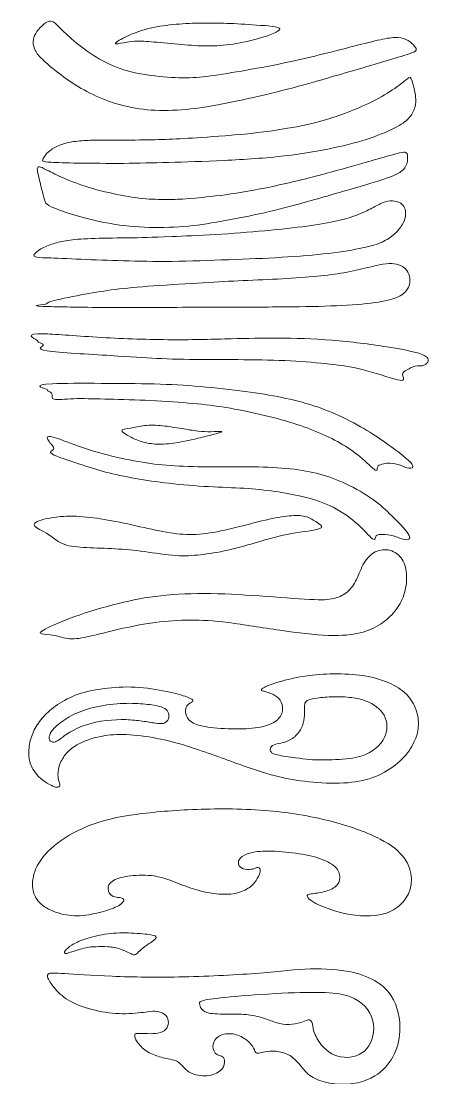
# Model space of a CAD drawing. Header units: millimetres. Extents: x -99 to 98, y -108 to 87.
# Drawn here: x -98.8 to -55.4, y -26.4 to 85.5 of the extents above; entities that cross this region are included whole.
import ezdxf

# ---------------------------------------------------------------- set-up
doc = ezdxf.new("R2010")
doc.units = ezdxf.units.MM
doc.header["$MEASUREMENT"] = 0
doc.layers.add('Layer 1', color=7, linetype='Continuous')

msp = doc.modelspace()

# ---------------------------------------------------------------- linework, layer by layer
at = {"layer": 'Layer 1', "color": 5, "lineweight": 9}
for points, knots in [([(-62.94, 80.47), (-62.01, 80.75), (-59.21, 81.56), (-57.14, 82.22), (-56.87, 82.43), (-57.02, 82.77), (-57.75, 83.53), (-58.82, 83.85), (-60.27, 83.69), (-62.95, 83.01), (-66.81, 82.02), (-70.37, 81.15), (-75.04, 80.28), (-78.93, 79.64), (-81.5, 79.42), (-85.08, 79.7), (-88.34, 80.35), (-91.21, 81.82), (-93.6, 83.76), (-94.87, 85.01), (-95.23, 85.39), (-95.71, 85.57), (-96.32, 85.3), (-97.15, 84.4), (-97.54, 83.59), (-97.45, 82.57), (-96.71, 81.57), (-94.78, 79.96), (-92.78, 78.55), (-90.21, 77.2), (-87.11, 76.27), (-83.77, 75.94), (-79.8, 76.26), (-76.04, 77), (-71.14, 78.11), (-64.84, 79.91), (-64.82, 79.92), (-62.94, 80.47)], [0, 0, 0, 0, 0.027778, 0.055556, 0.083333, 0.111111, 0.138889, 0.166667, 0.194444, 0.222222, 0.25, 0.277778, 0.305556, 0.333333, 0.361111, 0.388889, 0.416667, 0.444444, 0.472222, 0.5, 0.527778, 0.555556, 0.583333, 0.611111, 0.638889, 0.666667, 0.694444, 0.722222, 0.75, 0.777778, 0.805556, 0.833333, 0.861111, 0.888889, 0.916667, 0.944444, 1, 1, 1, 1]), ([(-71.37, 84.69), (-71.33, 84.43), (-73.73, 83.56), (-76.74, 82.95), (-79.36, 82.82), (-82.06, 83.06), (-85.31, 83.36), (-87.17, 83.5), (-89.59, 82.74), (-87.73, 83.9), (-85.51, 84.76), (-82.68, 85.2), (-79.98, 85.32), (-76.98, 85.31), (-73.99, 85.1), (-71.42, 84.94), (-71.37, 84.69)], [0.466667, 0.466667, 0.466667, 0.466667, 0.533333, 0.6, 0.666667, 0.733333, 0.8, 0.866667, 1, 1.066667, 1.133333, 1.2, 1.266667, 1.333333, 1.4, 1.466667, 1.466667, 1.466667, 1.466667]), ([(-85.8, 72.93), (-86.95, 72.91), (-89.72, 72.87), (-91.4, 72.92), (-93.3, 72.78), (-94.6, 72.45), (-95.81, 71.83), (-96.35, 71.11), (-96.5, 70.77), (-96.5, 70.67), (-95.94, 70.55), (-93.12, 70.47), (-87.73, 70.42), (-83.45, 70.54), (-77.41, 70.7), (-70.56, 71.17), (-65.57, 72.05), (-61.67, 73.07), (-58.69, 74.4), (-57.56, 75.28), (-56.98, 76.46), (-56.98, 77.45), (-57.16, 78.47), (-57.53, 79.61), (-57.66, 79.59), (-58.39, 78.99), (-60.45, 77.49), (-63.37, 76.16), (-65.64, 75.29), (-68.61, 74.47), (-73.58, 73.63), (-81.46, 73.05), (-83.5, 72.97), (-85.8, 72.93)], [0, 0, 0, 0, 0.03125, 0.0625, 0.09375, 0.125, 0.15625, 0.1875, 0.21875, 0.25, 0.28125, 0.3125, 0.34375, 0.375, 0.40625, 0.4375, 0.46875, 0.5, 0.53125, 0.5625, 0.59375, 0.625, 0.65625, 0.6875, 0.71875, 0.75, 0.78125, 0.8125, 0.84375, 0.875, 0.90625, 0.9375, 1, 1, 1, 1]), ([(-83.15, 66.63), (-83.73, 66.63), (-85.5, 66.6), (-88.56, 67.1), (-92.1, 67.97), (-94.82, 69.11), (-96.55, 70.01), (-96.91, 70.15), (-97.11, 69.92), (-96.93, 69.19), (-96.48, 67.28), (-96.22, 66.28), (-95.9, 65.95), (-93.58, 65.07), (-90.31, 64.17), (-86.35, 63.62), (-81.91, 63.65), (-78.3, 64.14), (-73.36, 65.1), (-69.58, 66.06), (-63.88, 67.71), (-59.44, 69.01), (-58.34, 69.66), (-57.96, 70.26), (-57.85, 70.83), (-57.85, 71.42), (-58.05, 71.69), (-58.72, 71.57), (-61.62, 70.76), (-65.67, 69.56), (-71.56, 68.07), (-76.75, 67.1), (-82.11, 66.61), (-81.99, 66.64), (-83.15, 66.63)], [0, 0, 0, 0, 0.030303, 0.060606, 0.090909, 0.121212, 0.151515, 0.181818, 0.212121, 0.242424, 0.272727, 0.30303, 0.333333, 0.363636, 0.393939, 0.424242, 0.454545, 0.484848, 0.515152, 0.545455, 0.575758, 0.606061, 0.636364, 0.666667, 0.69697, 0.727273, 0.757576, 0.787879, 0.818182, 0.848485, 0.878788, 0.909091, 0.939394, 1, 1, 1, 1]), ([(-87.81, 62.55), (-88.84, 62.54), (-91.68, 62.51), (-93.97, 62.3), (-95.35, 61.98), (-96.8, 61.37), (-97.48, 60.79), (-97.37, 60.48), (-96.46, 60.46), (-92.48, 60.29), (-88.01, 60.11), (-83.01, 60.01), (-76.68, 60.24), (-71.11, 60.46), (-65.98, 60.88), (-62.33, 61.5), (-60.46, 62.05), (-59.19, 62.93), (-58.24, 64.08), (-58.02, 65.1), (-58.13, 65.76), (-58.59, 66.31), (-59.43, 66.53), (-60.47, 66.37), (-61.56, 65.71), (-63.17, 64.94), (-65.12, 64.35), (-68.28, 63.78), (-72.82, 63.31), (-78.23, 62.87), (-84.93, 62.61), (-85.73, 62.58), (-87.81, 62.55)], [0, 0, 0, 0, 0.032258, 0.064516, 0.096774, 0.129032, 0.16129, 0.193548, 0.225806, 0.258065, 0.290323, 0.322581, 0.354839, 0.387097, 0.419355, 0.451613, 0.483871, 0.516129, 0.548387, 0.580645, 0.612903, 0.645161, 0.677419, 0.709677, 0.741935, 0.774194, 0.806452, 0.83871, 0.870968, 0.903226, 0.935484, 1, 1, 1, 1]), ([(-95.59, 55.27), (-94.16, 55.23), (-88.98, 55.14), (-78.12, 55.23), (-70.5, 55.22), (-65.22, 55.33), (-60.99, 55.65), (-58.78, 56.21), (-57.82, 57), (-57.51, 58.02), (-57.78, 58.98), (-58.34, 59.56), (-59.27, 59.87), (-60.31, 59.84), (-62.3, 59.35), (-64.91, 58.76), (-67.63, 58.46), (-71.6, 58.17), (-75.83, 58.01), (-79.76, 57.79), (-85.75, 57.42), (-89.32, 57.06), (-92.25, 56.55), (-96.26, 55.76), (-95.67, 55.43), (-98.43, 55.35), (-95.59, 55.27)], [0, 0, 0, 0, 0.04, 0.08, 0.12, 0.16, 0.2, 0.24, 0.28, 0.32, 0.36, 0.4, 0.44, 0.48, 0.52, 0.56, 0.6, 0.64, 0.68, 0.72, 0.76, 0.8, 0.84, 0.88, 0.92, 1, 1, 1, 1]), ([(-97.05, 51.68), (-97.34, 51.9), (-99.46, 52.75), (-90.47, 51.95), (-82.52, 51.69), (-76.22, 51.88), (-71.88, 51.98), (-65.83, 51.81), (-59.85, 51.03), (-55.08, 50.13), (-56.04, 48.83), (-57.09, 49.11), (-57.92, 48.53), (-58.69, 48.2), (-57.7, 46.98), (-62.48, 48.7), (-65.47, 49.14), (-69.55, 49.53), (-74.51, 49.67), (-79.74, 49.65), (-84.59, 49.75), (-88.32, 50.05), (-97.95, 50.57), (-95.85, 51.19), (-97.17, 51.52), (-96.9, 51.57), (-97.05, 51.68)], [0.92, 0.92, 0.92, 0.92, 1, 1.04, 1.08, 1.12, 1.16, 1.2, 1.24, 1.28, 1.32, 1.36, 1.4, 1.44, 1.48, 1.52, 1.56, 1.6, 1.64, 1.68, 1.72, 1.76, 1.8, 1.84, 1.88, 1.92, 1.92, 1.92, 1.92]), ([(-96.11, 46.53), (-96.47, 46.69), (-98.37, 47.16), (-90.23, 47.15), (-84.51, 47.11), (-79.85, 46.86), (-74.85, 46.3), (-71.11, 45.68), (-67.76, 44.84), (-64.68, 43.6), (-61.67, 41.9), (-59.7, 40.53), (-56.76, 38.28), (-57.79, 38.02), (-58.53, 38.52), (-59.82, 38.76), (-60.6, 38.56), (-61.2, 38.41), (-60.9, 37.46), (-62.88, 39.46), (-64.91, 40.84), (-67.46, 42.05), (-70.19, 43.05), (-73.95, 44.01), (-77.54, 44.69), (-80.79, 45.07), (-85.71, 45.39), (-90.12, 45.47), (-93.3, 45.58), (-95.76, 45.29), (-95.27, 46.05), (-96.03, 46.36), (-95.94, 46.45), (-96.11, 46.53)], [0.9375, 0.9375, 0.9375, 0.9375, 1, 1.03125, 1.0625, 1.09375, 1.125, 1.15625, 1.1875, 1.21875, 1.25, 1.28125, 1.3125, 1.34375, 1.375, 1.40625, 1.4375, 1.46875, 1.5, 1.53125, 1.5625, 1.59375, 1.625, 1.65625, 1.6875, 1.71875, 1.75, 1.78125, 1.8125, 1.84375, 1.875, 1.90625, 1.9375, 1.9375, 1.9375, 1.9375]), ([(-88.11, 42.12), (-88.06, 41.94), (-86.86, 41.24), (-85.42, 40.76), (-83.78, 40.64), (-81.5, 40.96), (-78.88, 41.61), (-76.75, 42.15), (-78.7, 42), (-79.97, 42.04), (-81.73, 42.35), (-83.82, 42.7), (-85.77, 42.74), (-87.19, 42.35), (-88.17, 42.31), (-88.11, 42.12)], [0.5, 0.5, 0.5, 0.5, 0.571429, 0.642857, 0.714286, 0.785714, 0.857143, 1, 1.071429, 1.142857, 1.214286, 1.285714, 1.357143, 1.428571, 1.5, 1.5, 1.5, 1.5]), ([(-95.8, 40.99), (-95.93, 41.17), (-96.58, 42.04), (-92.81, 40.47), (-89.18, 39.39), (-85.38, 38.64), (-82.23, 38.35), (-77.92, 38.27), (-73.57, 38.35), (-69.67, 38.09), (-66.78, 37.51), (-63.97, 36.39), (-61.08, 34.64), (-59.36, 32.96), (-57.16, 30.7), (-58.15, 30.43), (-59.43, 31.12), (-60.51, 31.11), (-61.36, 31.17), (-61.21, 30.11), (-63.22, 32.51), (-66.11, 34.36), (-69, 35.2), (-71.84, 35.72), (-75.11, 36.07), (-78.77, 36.15), (-83.28, 36.53), (-86.68, 37.05), (-89.95, 37.72), (-92.45, 38.57), (-96.3, 39.8), (-95.06, 40.1), (-95.53, 40.65), (-95.75, 40.9), (-95.73, 40.9), (-95.8, 40.99)], [0.9411765, 0.9411765, 0.9411765, 0.9411765, 1, 1.0294118, 1.0588235, 1.0882353, 1.1176471, 1.1470588, 1.1764706, 1.2058824, 1.2352941, 1.2647059, 1.2941176, 1.3235294, 1.3529412, 1.3823529, 1.4117647, 1.4411765, 1.4705882, 1.5, 1.5294118, 1.5588235, 1.5882353, 1.6176471, 1.6470588, 1.6764706, 1.7058824, 1.7352941, 1.7647059, 1.7941176, 1.8235294, 1.8529412, 1.8823529, 1.9117647, 1.9411765, 1.9411765, 1.9411765, 1.9411765]), ([(-67.14, 31.76), (-67.59, 31.56), (-70.35, 31.31), (-73.37, 30.43), (-77.02, 29.37), (-79.86, 28.95), (-82.19, 28.78), (-85.83, 29.37), (-88.8, 29.66), (-91.91, 29.71), (-94.43, 29.94), (-96.01, 31.47), (-98.64, 32.29), (-94.58, 33.15), (-91.91, 33.04), (-88.84, 32.57), (-85.24, 31.74), (-82.21, 31.12), (-79.63, 31.08), (-76.46, 31.74), (-72.67, 32.76), (-70.26, 33.18), (-68.61, 33.15), (-67.66, 32.53), (-66.69, 31.97), (-67.14, 31.76)], [0.5, 0.5, 0.5, 0.5, 0.541667, 0.583333, 0.625, 0.666667, 0.708333, 0.75, 0.791667, 0.833333, 0.875, 0.916667, 1, 1.041667, 1.083333, 1.125, 1.166667, 1.208333, 1.25, 1.291667, 1.333333, 1.375, 1.416667, 1.458333, 1.5, 1.5, 1.5, 1.5]), ([(-96.23, 21.1), (-95.64, 21.42), (-93.32, 22.47), (-88.32, 23.92), (-84.18, 24.75), (-78.77, 24.98), (-72.73, 24.58), (-67.05, 24.12), (-65.51, 24.33), (-64.13, 24.94), (-63.24, 26.27), (-62.55, 28.24), (-61.37, 29.46), (-59.66, 29.66), (-58.27, 28.61), (-57.85, 26.79), (-58.14, 24.69), (-59.12, 22.94), (-60.66, 21.56), (-62.7, 20.61), (-65.84, 20.29), (-71.29, 20.92), (-77.21, 21.94), (-80.83, 22.13), (-84.52, 21.92), (-88.58, 21.09), (-91.64, 20.28), (-93.71, 19.92), (-95.76, 20.76), (-97.41, 20.47), (-96.23, 21.1)], [0, 0, 0, 0, 0.034483, 0.068966, 0.103448, 0.137931, 0.172414, 0.206897, 0.241379, 0.275862, 0.310345, 0.344828, 0.37931, 0.413793, 0.448276, 0.482759, 0.517241, 0.551724, 0.586207, 0.62069, 0.655172, 0.689655, 0.724138, 0.758621, 0.793103, 0.827586, 0.862069, 0.896552, 0.931034, 1, 1, 1, 1]), ([(-78.62, 7.85), (-76.74, 7.18), (-74.22, 6.22), (-70.64, 5.21), (-66.93, 4.74), (-63.19, 4.8), (-60.55, 5.67), (-58.28, 7.28), (-57.05, 9.17), (-56.62, 10.76), (-56.84, 12.55), (-57.83, 14.29), (-59.77, 15.53), (-62.49, 16.28), (-65.7, 16.43), (-68.67, 16.23), (-71.72, 15.5), (-73.18, 14.92), (-73.46, 14.64), (-73.03, 14.52), (-72.13, 14.26), (-71.27, 13.68), (-70.94, 12.6), (-71.47, 11.45), (-72.98, 10.71), (-75.53, 10.46), (-78.98, 10.66), (-80.68, 11.09), (-81.39, 11.92), (-81.39, 12.78), (-81.05, 13.21), (-80.6, 13.41), (-80.5, 13.58), (-81.1, 13.94), (-83.57, 14.62), (-87.18, 15.1), (-90.46, 14.82), (-93.11, 14.21), (-95.25, 12.95), (-96.6, 11.7), (-97.53, 10.26), (-97.97, 8.74), (-97.98, 7.2), (-97.18, 5.51), (-95.7, 4.58), (-94.95, 4.3), (-94.57, 4.51), (-94.82, 5.06), (-94.9, 5.92), (-94.64, 7.07), (-93.78, 8.29), (-92.33, 9.19), (-90.47, 9.79), (-88.19, 10.04), (-83.63, 9.58), (-80.5, 8.52), (-78.62, 7.85)], [0, 0, 0, 0, 0.035088, 0.052632, 0.070175, 0.087719, 0.105263, 0.122807, 0.140351, 0.157895, 0.175439, 0.192982, 0.210526, 0.22807, 0.245614, 0.263158, 0.280702, 0.298246, 0.315789, 0.333333, 0.350877, 0.368421, 0.385965, 0.403509, 0.421053, 0.438596, 0.45614, 0.473684, 0.491228, 0.508772, 0.526316, 0.54386, 0.561404, 0.578947, 0.596491, 0.614035, 0.631579, 0.649123, 0.666667, 0.684211, 0.701754, 0.719298, 0.736842, 0.754386, 0.789474, 0.807018, 0.824561, 0.842105, 0.859649, 0.877193, 0.894737, 0.912281, 0.929825, 0.947368, 0.964912, 1, 1, 1, 1]), ([(-66.5, 7.26), (-65.68, 7.27), (-63.42, 7.35), (-61.59, 8.09), (-60.45, 9.19), (-59.94, 10.48), (-60.22, 12.19), (-61.46, 13.26), (-63.27, 13.84), (-65.24, 13.99), (-67.13, 13.89), (-68.47, 13.61), (-68.77, 13.31), (-68.77, 12.78), (-68.77, 11.72), (-69, 10.58), (-69.88, 9.52), (-71.02, 9.04), (-72.12, 8.92), (-72.46, 8.46), (-72.35, 8.09), (-72.02, 7.78), (-68.69, 7.37), (-68.13, 7.24), (-66.5, 7.26)], [0, 0, 0, 0, 0.041667, 0.083333, 0.125, 0.166667, 0.208333, 0.291667, 0.333333, 0.375, 0.416667, 0.458333, 0.5, 0.541667, 0.583333, 0.625, 0.666667, 0.708333, 0.75, 0.791667, 0.833333, 0.875, 0.916667, 1, 1, 1, 1]), ([(-87.67, 11.52), (-87.03, 11.5), (-85.92, 11.39), (-84.43, 11.11), (-83.65, 11.06), (-83.18, 11.43), (-83.06, 12.11), (-83.34, 12.61), (-84.03, 12.98), (-85.77, 13.21), (-88.14, 13.31), (-91.24, 12.88), (-93.51, 12.02), (-95.2, 10.78), (-95.75, 10), (-95.83, 9.47), (-95.6, 9.15), (-95.3, 9.1), (-94.71, 9.34), (-93.99, 10.04), (-91.3, 11.37), (-88.93, 11.55), (-87.67, 11.52)], [0.0454545, 0.0454545, 0.0454545, 0.0454545, 0.0909091, 0.1363636, 0.1818182, 0.2272727, 0.2727273, 0.3181818, 0.3636364, 0.4090909, 0.4545455, 0.5, 0.5454545, 0.5909091, 0.6363636, 0.6818182, 0.7272727, 0.7727273, 0.8181818, 0.8636364, 0.9090909, 1, 1, 1, 1]), ([(-61.33, -9.22), (-60.69, -9.16), (-59.57, -8.9), (-57.28, -7.05), (-57.16, -3.71), (-60.32, -1.13), (-65.41, 0.8), (-72.38, 2.08), (-80.43, 2.11), (-86.92, 1.55), (-91.31, 0.62), (-95.2, -1.49), (-97.34, -4.02), (-97.7, -6.23), (-97.11, -7.78), (-95.5, -8.85), (-93.09, -9.42), (-90.7, -9), (-88.59, -8.37), (-87.72, -7.66), (-88.05, -7.33), (-88.65, -7.33), (-89.36, -7.12), (-89.72, -6.2), (-89.01, -5.34), (-87.01, -4.92), (-84.27, -4.95), (-82.21, -5.81), (-80.1, -6.59), (-78.4, -6.94), (-76.23, -7.06), (-74.59, -6.38), (-73.84, -5.48), (-73.43, -4.71), (-73.46, -4.14), (-73.84, -4.11), (-74.11, -4.32), (-75.09, -4.41), (-75.8, -4.01), (-75.79, -3.25), (-75.03, -2.66), (-73.04, -2.3), (-70, -2.56), (-67.26, -3.01), (-65.26, -4.05), (-64.91, -5.25), (-65.29, -6.2), (-66.63, -6.76), (-68.25, -6.94), (-68.65, -7.09), (-68.06, -7.78), (-64.9, -9.12), (-62.59, -9.35), (-61.33, -9.22)], [0.0185185, 0.0185185, 0.0185185, 0.0185185, 0.037037, 0.0555556, 0.0925926, 0.1111111, 0.1296296, 0.1481481, 0.1666667, 0.1851852, 0.2037037, 0.2222222, 0.2407407, 0.2592593, 0.2777778, 0.2962963, 0.3148148, 0.3333333, 0.3518519, 0.3703704, 0.3888889, 0.4074074, 0.4259259, 0.4444444, 0.462963, 0.4814815, 0.5, 0.5185185, 0.537037, 0.5555556, 0.5740741, 0.5925926, 0.6111111, 0.6296296, 0.6481481, 0.6666667, 0.6851852, 0.7037037, 0.7222222, 0.7407407, 0.7592593, 0.7777778, 0.7962963, 0.8148148, 0.8333333, 0.8518519, 0.8703704, 0.8888889, 0.9074074, 0.9259259, 0.9444444, 0.962963, 1, 1, 1, 1]), ([(-90.8, -12.53), (-90.48, -12.52), (-89.61, -12.47), (-88.18, -12.75), (-87.2, -13.23), (-86.87, -13.44), (-86.6, -13.37), (-86.1, -12.83), (-85.24, -12.21), (-84.51, -11.74), (-84.4, -11.42), (-84.85, -11.26), (-87.42, -11.01), (-89.94, -11.14), (-92.17, -11.73), (-93.46, -12.33), (-94.25, -13.05), (-94.17, -13.32), (-93.68, -13.18), (-91.71, -12.54), (-91.44, -12.56), (-90.8, -12.53)], [0, 0, 0, 0, 0.05, 0.1, 0.15, 0.2, 0.25, 0.3, 0.35, 0.4, 0.45, 0.5, 0.55, 0.6, 0.65, 0.7, 0.75, 0.8, 0.85, 0.9, 1, 1, 1, 1]), ([(-61.32, -26.21), (-59.71, -25.22), (-58.16, -22.26), (-59.05, -18.13), (-60.88, -16.23), (-63.56, -15.07), (-68.15, -14.72), (-72.83, -15.35), (-81.7, -15.82), (-89.56, -15.71), (-94.86, -15.32), (-95.94, -15.29), (-96.08, -15.73), (-95.25, -17.01), (-93.69, -18.42), (-90.98, -19.36), (-87.99, -19.75), (-85.3, -19.42), (-84.3, -19.28), (-83.33, -19.78), (-83.08, -20.56), (-83.39, -21.39), (-84.22, -21.75), (-85.38, -21.75), (-86.49, -21.69), (-86.77, -21.75), (-86.74, -22.3), (-85.88, -23.41), (-84.55, -24.13), (-82.86, -24.49), (-82.19, -24.6), (-81.58, -25.29), (-80.89, -26.04), (-78.76, -26.37), (-77.29, -25.52), (-77.15, -24.46), (-77.54, -24.05), (-77.98, -24.05), (-78.45, -23.6), (-78.51, -22.63), (-77.73, -21.78), (-76.15, -21.66), (-74.77, -22.41), (-74.05, -23.33), (-73.96, -23.88), (-73.52, -23.8), (-72.77, -23.6), (-71.52, -23.55), (-69.89, -24.13), (-68.86, -25.68), (-67.6, -26.68), (-64.46, -27.36), (-62.4, -26.88), (-61.32, -26.21)], [0.0178571, 0.0178571, 0.0178571, 0.0178571, 0.0714286, 0.1071429, 0.125, 0.1428571, 0.1607143, 0.1785714, 0.1964286, 0.2142857, 0.2321429, 0.25, 0.2678571, 0.2857143, 0.3035714, 0.3214286, 0.3392857, 0.3571429, 0.375, 0.3928571, 0.4107143, 0.4285714, 0.4464286, 0.4642857, 0.4821429, 0.5, 0.5178571, 0.5357143, 0.5535714, 0.5714286, 0.5892857, 0.6071429, 0.625, 0.6428571, 0.6607143, 0.6785714, 0.6964286, 0.7142857, 0.7321429, 0.75, 0.7678571, 0.7857143, 0.8035714, 0.8214286, 0.8392857, 0.8571429, 0.875, 0.8928571, 0.9107143, 0.9285714, 0.9464286, 0.9642857, 1, 1, 1, 1]), ([(-64.59, -24.24), (-63.71, -24.32), (-61.88, -23.78), (-60.97, -20.27), (-63.08, -17.82), (-66.18, -17.31), (-70.89, -17.4), (-77.29, -17.87), (-79.84, -18.23), (-79.92, -18.48), (-79.76, -19.14), (-79.05, -19.68), (-76.37, -19.67), (-74.49, -19.67), (-72.58, -20.25), (-71.41, -20.75), (-70.06, -20.81), (-68.81, -20.47), (-68.37, -20.2), (-67.91, -20.41), (-67.91, -21.4), (-66.75, -23.56), (-65.47, -24.17), (-64.59, -24.24)], [0.0384615, 0.0384615, 0.0384615, 0.0384615, 0.1153846, 0.1923077, 0.2692308, 0.3076923, 0.3461538, 0.3846154, 0.4230769, 0.4615385, 0.5, 0.5384615, 0.5769231, 0.6153846, 0.6538462, 0.6923077, 0.7307692, 0.7692308, 0.8076923, 0.8461538, 0.8846154, 0.9230769, 1, 1, 1, 1])]:
    msp.add_open_spline(points, degree=3, knots=knots, dxfattribs=at)

doc.saveas('drawing.dxf')
